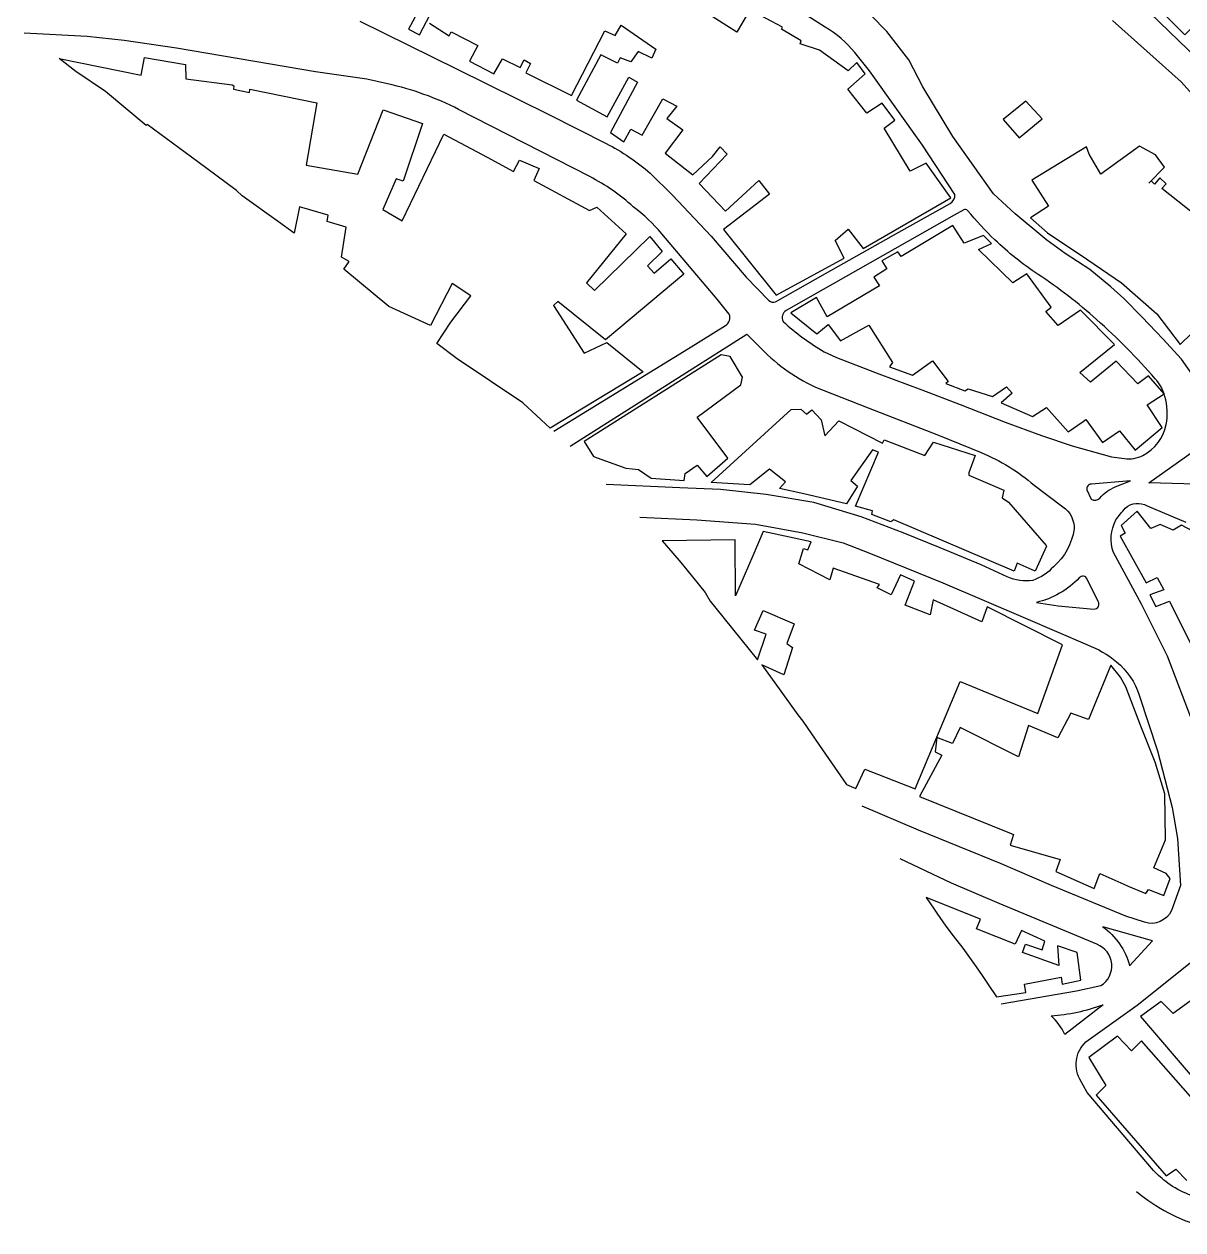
# Model space of a CAD drawing. Header units: metres. Extents: x 320405 to 332543, y 7395686 to 7410003.
# Drawn here: x 323066.9 to 323345.6, y 7400631.7 to 7400921.7 of the extents above; entities that cross this region are included whole.
import ezdxf

# ---------------------------------------------------------------- set-up
doc = ezdxf.new("R2010")
doc.units = ezdxf.units.M
doc.header["$LTSCALE"] = 10
doc.header["$MEASUREMENT"] = 0
doc.layers.add('Edificações', color=30, linetype='Continuous')
doc.layers.add('Vias Primárias', color=230, linetype='Continuous')

msp = doc.modelspace()

# ---------------------------------------------------------------- linework, layer by layer
at = {"layer": 'Edificações'}
for points in [[(323363.08, 7400900.92), (323367.51, 7400905.22), (323364.88, 7400907.95), (323370.36, 7400913.37), (323368.22, 7400915.68), (323370.33, 7400917.66), (323351.69, 7400937.2), (323330.7, 7400956.72), (323322.88, 7400948.44), (323341.59, 7400929.53), (323338.77, 7400926.47), (323346.08, 7400919.18), (323348.89, 7400921.94), (323358.22, 7400912.53), (323355.28, 7400909.47)], [(323075.3, 7400913.43), (323095.07, 7400909.42), (323095.82, 7400913.71), (323105.68, 7400912.04), (323105.81, 7400908.6), (323116.92, 7400907.09), (323117.38, 7400906.86), (323117.29, 7400906.12), (323121.14, 7400905.32), (323121.2, 7400906.09), (323137.34, 7400902.81), (323134.7, 7400887.83), (323147.19, 7400885.62), (323153.27, 7400901.14), (323162.72, 7400897.85), (323158.04, 7400883.92), (323156.4, 7400884.54), (323153.21, 7400877.15), (323157.79, 7400874.38), (323167.86, 7400895.28), (323178.31, 7400889.74), (323184.58, 7400886.29), (323186.02, 7400889.01), (323190.8, 7400887.01), (323189.5, 7400884.1), (323202.86, 7400876.93), (323204.66, 7400877.68), (323211.67, 7400871.3), (323202.14, 7400859.51), (323204.12, 7400857.63), (323217.37, 7400870.66), (323220.39, 7400867.06), (323216.85, 7400863.57), (323218.46, 7400861.85), (323222.43, 7400865.24), (323225.61, 7400861.54), (323212.68, 7400850.74), (323206.77, 7400845.75), (323195.23, 7400855.02), (323194.23, 7400854.07), (323201.61, 7400842.6), (323207.03, 7400845.12), (323215.82, 7400838.07), (323193.46, 7400824.57), (323186.82, 7400830.59), (323171.09, 7400841.24), (323166.2, 7400844.93), (323169.55, 7400850.05), (323174.37, 7400856.34), (323169.89, 7400859.35), (323164.67, 7400849.27), (323154.61, 7400853.81), (323143.79, 7400862.81), (323145.07, 7400864.64), (323143.23, 7400865.69), (323144.39, 7400872.9), (323139.8, 7400874.22), (323140.07, 7400875.78), (323133.11, 7400877.79), (323131.82, 7400871.44), (323128.07, 7400874.14), (323119.36, 7400880.42), (323118.02, 7400881.68), (323108.69, 7400888.62), (323096.51, 7400897.58), (323096.27, 7400897.37), (323086.45, 7400905.56), (323079.34, 7400910.33)], [(323311.77, 7400898.93), (323307.8, 7400903.23), (323302.35, 7400898.8), (323306.25, 7400894.37)], [(323290.25, 7400873.3), (323277.83, 7400865.83), (323277.06, 7400866.93), (323273.22, 7400864.78), (323274.37, 7400862.83), (323271.3, 7400860.87), (323272.64, 7400858.76), (323260.07, 7400851.34), (323257.48, 7400855.94), (323251.29, 7400852.25), (323257.58, 7400847.26), (323260.31, 7400849.45), (323263.23, 7400845.52), (323270.09, 7400849.35), (323275.75, 7400840.33), (323275.03, 7400839.28), (323280.6, 7400837.26), (323285.39, 7400840.76), (323289.15, 7400835.73), (323288.57, 7400835.26), (323293.17, 7400833.53), (323293.99, 7400833.96), (323299.79, 7400832.19), (323303.15, 7400834.49), (323304.51, 7400832.94), (323301.92, 7400830.59), (323309.45, 7400827.38), (323312.81, 7400829.53), (323317.99, 7400823.64), (323321.59, 7400826.13), (323322.27, 7400826.6), (323326.3, 7400821.09), (323330.38, 7400823.91), (323334.12, 7400819.27), (323340.64, 7400824.73), (323337, 7400830.11), (323341.09, 7400832.76), (323337.33, 7400837.11), (323334.79, 7400835.19), (323329.56, 7400840.62), (323323.37, 7400835.63), (323320.78, 7400837.93), (323329.13, 7400844.64), (323321.02, 7400852.9), (323315.64, 7400849.22), (323312.67, 7400852.62), (323313.91, 7400853.63), (323308.06, 7400861.69), (323304.7, 7400859.48), (323296.45, 7400867.54), (323299.56, 7400868.93), (323297.65, 7400870.85), (323293.04, 7400869.04)], [(323201.61, 7400821.33), (323203.83, 7400817.68), (323211.59, 7400814.89), (323214.7, 7400814.59), (323217.74, 7400812.53), (323225.64, 7400811.91), (323225.86, 7400813.61), (323228.76, 7400815.61), (323231.07, 7400812.91), (323236.12, 7400817.34), (323228.76, 7400827.22), (323239.31, 7400834.96), (323239.71, 7400836.83), (323236.74, 7400841.8), (323234.59, 7400842.15)], [(323310.1, 7400790.17), (323305.72, 7400792.07), (323305, 7400790.13), (323276.11, 7400802.49), (323275.39, 7400801.99), (323270.81, 7400803.78), (323270.97, 7400804.62), (323266.88, 7400805.74), (323272.41, 7400818.8), (323270.96, 7400819.29), (323265.77, 7400811.98), (323267.33, 7400810.61), (323264.7, 7400806.35), (323254.45, 7400808.71), (323248.61, 7400810.01), (323250.06, 7400811.65), (323246.21, 7400814.66), (323241.47, 7400810.88), (323232.13, 7400811.49), (323251.43, 7400829.05), (323253.69, 7400829.13), (323255.07, 7400827.89), (323256.36, 7400828.93), (323258.63, 7400826.51), (323259.48, 7400822.72), (323262.84, 7400826.31), (323273.38, 7400820.96), (323273.74, 7400821.71), (323283.57, 7400817.94), (323285.6, 7400821.18), (323295.62, 7400817.94), (323294.1, 7400813.76), (323294.1, 7400813.19), (323302.55, 7400809.58), (323302.11, 7400807.77), (323303.64, 7400806.72), (323312.69, 7400796.32), (323312.83, 7400796.16)], [(323351.11, 7400765.35), (323362.06, 7400770.19), (323357.52, 7400780.33), (323361.96, 7400782.1), (323363.42, 7400778.97), (323366.9, 7400780.69), (323365.49, 7400783.81), (323369.93, 7400786.15), (323366, 7400791.79), (323350.76, 7400798.29), (323345.3, 7400801.23), (323343.28, 7400800.02), (323340.11, 7400801.33), (323337.89, 7400800.38), (323334.61, 7400804.56), (323330.77, 7400801.13), (323331.73, 7400799.26), (323330.52, 7400798.55), (323336.78, 7400787.3), (323339.45, 7400788.61), (323341.06, 7400785.68), (323337.63, 7400784.48), (323339.1, 7400781.6), (323342.38, 7400782.91)], [(323256.18, 7400797.21), (323244.63, 7400799.64), (323242.2, 7400793.79), (323238.02, 7400784.19), (323237.96, 7400797.65), (323220.4, 7400797.41), (323224.42, 7400792.72), (323226.33, 7400790.45), (323230.71, 7400784.97), (323231.91, 7400782.89), (323233.27, 7400781.24), (323243.26, 7400768.81), (323245.4, 7400775.01), (323242.59, 7400775.92), (323244.63, 7400780.71), (323252.15, 7400777.48), (323250.35, 7400772.74), (323251.75, 7400771.78), (323249.63, 7400765.23), (323244.31, 7400767.57), (323248.89, 7400761.27), (323252.98, 7400755.57), (323254.17, 7400754.04), (323258.17, 7400748.22), (323264.72, 7400738.83), (323266.97, 7400737.88), (323269.09, 7400742.51), (323281.25, 7400737.76), (323292.06, 7400763.61), (323310.72, 7400755.93), (323316.64, 7400772.44), (323298.5, 7400781.58), (323297.22, 7400777.92), (323285.51, 7400783.25), (323284.79, 7400779.6), (323278.81, 7400781.97), (323281.06, 7400787.69), (323277.71, 7400789.23), (323275.46, 7400784.48), (323272.05, 7400786.15), (323272.63, 7400786.92), (323261.51, 7400790.84), (323260.73, 7400788.01), (323253.2, 7400791.88), (323254.36, 7400795.61), (323255.38, 7400795.28)], [(323328.28, 7400767.56), (323322.94, 7400754.45), (323318.65, 7400755.96), (323315.55, 7400750.01), (323308.49, 7400753.04), (323306.04, 7400745.45), (323292.05, 7400752.5), (323290.2, 7400748.68), (323286.43, 7400750.14), (323286.06, 7400746.65), (323287.59, 7400745.86), (323282.29, 7400735.92), (323303.88, 7400727.21), (323304.87, 7400726.82), (323304.07, 7400724.22), (323316.12, 7400720.8), (323315.04, 7400717.9), (323324.29, 7400713.81), (323325.64, 7400717.4), (323331.43, 7400714.83), (323332.43, 7400714.33), (323336.72, 7400712.62), (323337.32, 7400713.55), (323341.05, 7400712.09), (323342.58, 7400716.18), (323341.59, 7400717.39), (323338.59, 7400718.74), (323341.42, 7400725.51), (323341.25, 7400736.6), (323338.97, 7400744.18), (323335.5, 7400752.85), (323331.86, 7400762.31), (323330.62, 7400764.62)], [(323300.78, 7400687.76), (323307.86, 7400688.76), (323307.48, 7400690.79), (323316.37, 7400692.46), (323316.56, 7400690.79), (323321.05, 7400691.72), (323320.17, 7400698.43), (323315.45, 7400700), (323315.77, 7400695.24), (323307.07, 7400698.43), (323307.72, 7400700.42), (323311.74, 7400699.08), (323312.39, 7400701.11), (323306.79, 7400703.67), (323305.3, 7400700.43), (323295.99, 7400704.13), (323296.96, 7400706.45), (323283.83, 7400711.63), (323285.78, 7400708.79), (323286.4, 7400707.9), (323288.63, 7400704.76), (323290.35, 7400702.4), (323292.7, 7400699.47), (323295.88, 7400694.95), (323297.36, 7400692.85), (323298.81, 7400690.73)]]:
    msp.add_lwpolyline(points, close=True, dxfattribs=at)
for points in [[(323161.44, 7400924.33), (323159.37, 7400920.52), (323161.97, 7400919.15), (323164.53, 7400924.05)], [(323164.4, 7400921.94), (323169.12, 7400918.94), (323169.65, 7400919.87), (323176.02, 7400916.55), (323174.04, 7400912.84), (323179.86, 7400909.8), (323181.94, 7400913.37), (323186.22, 7400911.3), (323187.14, 7400913.15), (323188.73, 7400912.27), (323187.54, 7400909.98), (323198.58, 7400904.58), (323206.56, 7400920.1), (323209.02, 7400918.96), (323210.54, 7400921.5), (323218.83, 7400915.67), (323217.91, 7400913.52), (323214.6, 7400915.14), (323212.86, 7400912.62), (323210.29, 7400913.63), (323209.64, 7400912.31), (323205.6, 7400914.35), (323199.72, 7400903.46), (323207.14, 7400899.46), (323212.33, 7400908.97), (323214.46, 7400907.74), (323207.96, 7400895.64), (323211.18, 7400893.4), (323212.81, 7400896.5), (323215.52, 7400895.02), (323220.51, 7400903.76), (323223.93, 7400902.01), (323221.45, 7400899.04), (323225.34, 7400896.28), (323221.09, 7400890.71), (323227.76, 7400885.48), (323232.47, 7400889.89), (323234.3, 7400892.24), (323236.02, 7400890.47), (323229.24, 7400883.41), (323235.63, 7400876.74), (323243.61, 7400884.11), (323246.19, 7400880.86), (323235.08, 7400872.32), (323247.75, 7400856.49), (323264.11, 7400865.41), (323261.95, 7400869.67), (323265.1, 7400872.42), (323268.67, 7400867.77), (323289.77, 7400879.96), (323283.83, 7400888.31), (323280.04, 7400886.38), (323273.75, 7400896.7), (323276.34, 7400898.6), (323273.28, 7400902.69), (323269.58, 7400900.28), (323265.01, 7400906.1), (323269.15, 7400909.75), (323267.17, 7400912.46), (323265.14, 7400910.52), (323258.21, 7400915.44), (323253.52, 7400916.95), (323253.82, 7400917.68), (323249.04, 7400920.48), (323249.3, 7400920.96), (323241.46, 7400925.17), (323238.32, 7400919.8), (323229.07, 7400925.64)], [(323348.22, 7400876.12), (323340.57, 7400882.17), (323341.57, 7400883.28), (323340.07, 7400884.74), (323338.79, 7400883.24), (323337.95, 7400884.07), (323337.42, 7400883.5), (323341.17, 7400887.3), (323339.05, 7400890.26), (323335.16, 7400892.38), (323325.88, 7400885.66), (323323.09, 7400890.48), (323322.42, 7400892.19), (323309.26, 7400884.18), (323313.27, 7400877.96), (323308.98, 7400875.15), (323313.06, 7400871.56), (323322.77, 7400865.02), (323330.81, 7400859.52), (323339.32, 7400852), (323344.96, 7400844.66), (323347.7, 7400847.33)], [(323347.34, 7400686.71), (323343.27, 7400683.7), (323340.41, 7400686.64), (323335.4, 7400683), (323348.8, 7400667.41)], [(323347.4, 7400663.8), (323335.66, 7400677.12), (323333.22, 7400674.75), (323329.87, 7400678.28), (323323.02, 7400673.13), (323327.09, 7400666.42), (323324.72, 7400664.06), (323341.58, 7400644.71), (323343.87, 7400646.25), (323346.54, 7400643.55)]]:
    msp.add_lwpolyline(points, dxfattribs=at)
at = {"layer": 'Vias Primárias'}
for points in [[(323147.65, 7400922.41), (323170.92, 7400910.98), (323193.14, 7400899.97), (323206.88, 7400893.01, -0.062377), (323217.51, 7400885.85), (323222.86, 7400880.62), (323232.16, 7400870.76), (323240.57, 7400860.83), (323246.05, 7400855.24, 0.318138), (323247.59, 7400854.96), (323259.62, 7400861.78), (323277.3, 7400871.72), (323289.63, 7400878.6, 0.294009), (323290.79, 7400880.77), (323282.97, 7400892.62), (323270.27, 7400910.47), (323266.69, 7400914.91, 0.093038), (323259.6, 7400920.97), (323253.39, 7400924.96)], [(323194.32, 7400823.79), (323226.72, 7400843.69), (323235.57, 7400849.22, 0.355623), (323236.51, 7400851.97), (323233.62, 7400855.57), (323220.3, 7400871.32, 0.058585), (323213.39, 7400877.78, 0.070451), (323202.94, 7400885.04), (323171.41, 7400901.22, 0.064716), (323154.33, 7400907.35), (323149.31, 7400908.51), (323137.01, 7400910.26), (323103.55, 7400915.94), (323090.94, 7400917.75), (323082.1, 7400918.72), (323066.9, 7400919.55)], [(323290.62, 7400875.74), (323250.22, 7400852.83, 0.41004), (323249.46, 7400850.22, 0.055472), (323259.36, 7400842.92), (323261.12, 7400842.12), (323262.27, 7400841.56), (323272.44, 7400837.57), (323282.82, 7400833.72), (323292.05, 7400830.21), (323302.88, 7400825.94), (323311.61, 7400822.73), (323318.94, 7400820.31), (323328.42, 7400817.66), (323331.56, 7400817.23, 0.153613), (323336, 7400817.98, 0.230224), (323341.58, 7400825.41, 0.118992), (323341.28, 7400832.18, 0.110083), (323338.95, 7400836.44, 0.030405), (323324.86, 7400850.66, 0.036301), (323310.77, 7400861.52, -0.045756), (323300.39, 7400869.83, -0.027091), (323293.81, 7400876.9, 0.366858), (323292.88, 7400877.06), (323290.62, 7400875.74)], [(323198.27, 7400820.21), (323240.71, 7400847.11), (323244.94, 7400842.93, 0.099499), (323259.06, 7400833.66), (323269.92, 7400829.39), (323286.79, 7400822.89), (323297.12, 7400818.65, -0.082621), (323309.81, 7400810.81), (323316.77, 7400805.63, -0.258415), (323319.44, 7400800.3, -0.182821), (323314.49, 7400791.2, -0.124771), (323309.52, 7400787.91, -0.143351), (323303.38, 7400788.77), (323297.07, 7400791.67), (323287.19, 7400795.76), (323278.34, 7400799.36), (323268.21, 7400803.18), (323256.84, 7400806.64), (323245.36, 7400808.6), (323234.43, 7400809.74), (323224.61, 7400810.18), (323206.91, 7400810.98)], [(323337.43, 7400811.39), (323348.41, 7400819.14), (323352.15, 7400814.66, -0.411282), (323351.96, 7400812.46, -0.060699), (323350.02, 7400811.18, -0.057509), (323348.6, 7400811.05), (323337.43, 7400811.39)], [(323333.02, 7400811.9), (323323.59, 7400811.1, 0.438601), (323322.49, 7400809.67), (323323.55, 7400807.43, 0.345489), (323325.62, 7400807.72, -0.124904), (323329.33, 7400810.39), (323333.02, 7400811.9)], [(323348.05, 7400753.46), (323341.9, 7400769.65), (323335.68, 7400782.16), (323328.88, 7400794.64, -0.198107), (323329.46, 7400802.46, -0.017921), (323331.76, 7400805.3, -0.326974), (323336.99, 7400805.82), (323346.3, 7400801.94)], [(323214.96, 7400803.15), (323228.71, 7400802.49), (323242.84, 7400801.41), (323254.19, 7400799.36), (323263.87, 7400796.94), (323270.05, 7400794.52), (323287.84, 7400787.34), (323307.72, 7400778.83), (323322.63, 7400772.43, -0.083264), (323329.65, 7400768.34, -0.140717), (323335.13, 7400760.29), (323339.53, 7400746.93), (323343.05, 7400733.25), (323344.31, 7400725.83), (323345.02, 7400714.53), (323342.87, 7400708.51, -0.38119), (323336.34, 7400705.68), (323331.92, 7400707.14), (323314.02, 7400714.5), (323301.75, 7400719.79), (323282.05, 7400727.83), (323268.44, 7400733.63)], [(323325.19, 7400782.83), (323322.61, 7400788.24, 0.529043), (323320.68, 7400788.54, -0.150737), (323310.36, 7400782.63), (323315.58, 7400781.83), (323324.22, 7400781.03, 0.661667), (323325.19, 7400782.83, -3.083034)], [(323301.93, 7400686.08), (323319.98, 7400689.17), (323325.84, 7400690.43, 0.62949), (323324.88, 7400700.37), (323301.39, 7400710.2), (323289.95, 7400715.1), (323277.57, 7400720.92)], [(323332.8, 7400695.23), (323338.28, 7400701.21), (323326.34, 7400704.61, -0.171008), (323332.8, 7400695.23, -0.5429)], [(323352.5, 7400638.96, -0.136199), (323341.95, 7400642.93, -0.028071), (323338.5, 7400645.94), (323322.55, 7400664.7), (323320.8, 7400667.97, -0.366773), (323322.8, 7400677.32), (323334.64, 7400685.73), (323347.76, 7400696.2)], [(323326.41, 7400685.84), (323317.23, 7400678.7, 0.102779), (323313.89, 7400683.17, 0.071761), (323326.41, 7400685.84, -1.033166)], [(323334.43, 7400640.94, 0.048802), (323342.15, 7400635.76, 0.256566), (323374.97, 7400636.04, 0.172959)]]:
    msp.add_lwpolyline(points, format="xyb", dxfattribs=at)
for points in [[(323351.8, 7400831.92), (323345.26, 7400841.11), (323340.79, 7400846.03), (323335.82, 7400851.23), (323331.42, 7400855.72), (323328.24, 7400858.5), (323323.23, 7400862.74), (323317.32, 7400866.56), (323312.91, 7400869.75), (323305.23, 7400876.08), (323300.09, 7400880.94), (323290.27, 7400894.7), (323283.05, 7400906.68), (323279.67, 7400913.1), (323274.4, 7400919.97), (323270.56, 7400923.86)], [(323337.67, 7400924.42), (323351.46, 7400911.11), (323362.77, 7400899.28), (323372.9, 7400887.23), (323385.39, 7400871.12)], [(323328.66, 7400922.62), (323345.2, 7400907.84), (323358.04, 7400893.52), (323373.22, 7400876.43), (323379.08, 7400867.17)]]:
    msp.add_lwpolyline(points, dxfattribs=at)

doc.saveas('drawing.dxf')
